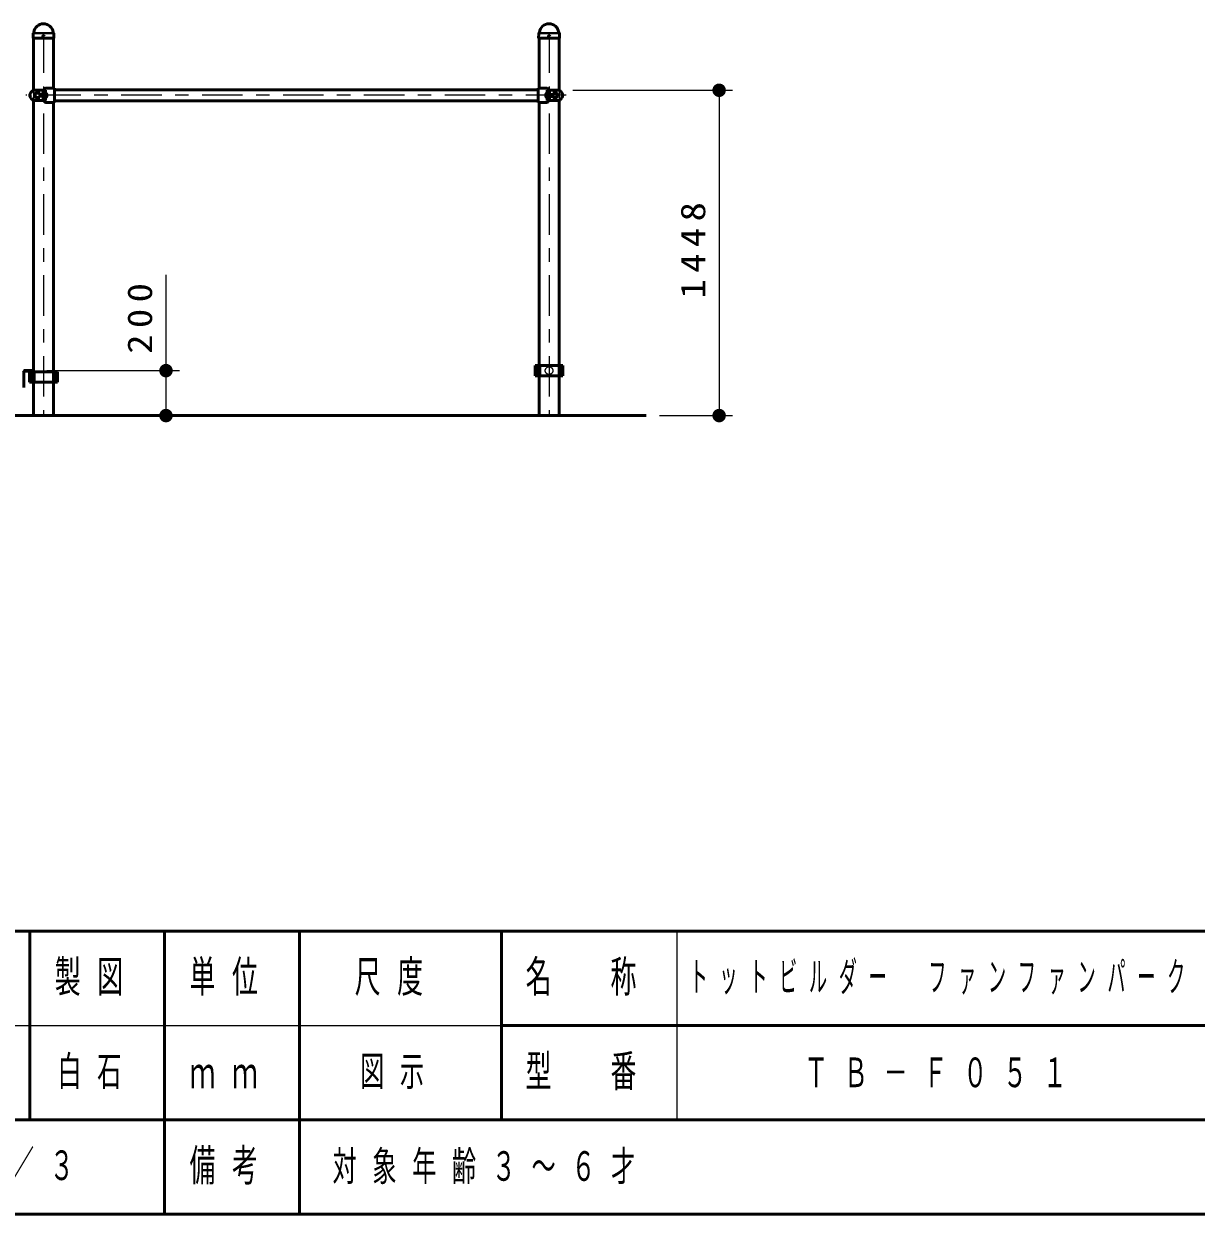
# Model space of a CAD drawing. Units: millimetres on the paper, scale 1:60. Extents: x -385 to 0, y -594 to 267.
# Drawn here: x -222.9 to -136, y -297 to -208.7 of the extents above; entities that cross this region are included whole.
import ezdxf

# ---------------------------------------------------------------- set-up
doc = ezdxf.new("R2010")
doc.units = ezdxf.units.MM
doc.linetypes.add('USER1', pattern=[4.5, 2.5, -2])
doc.linetypes.add('USER2', pattern=[6, 3, -1, 1, -1])
doc.layers.add('LY_1', color=140, linetype='Continuous', lineweight=50)
doc.styles.add('ＭＳ ゴシック', font='')
doc.styles.get('ＭＳ ゴシック').set_extended_font_data('MS Gothic')

# ---------------------------------------------------------------- blocks, each defined once
blk = doc.blocks.new('filled_dot')
at = {"color": 0, "linetype": 'Continuous', "lineweight": -2, "const_width": 1.25}
blk.add_lwpolyline([(-0.625, 0, 1), (0.625, 0, 1)], format="xyb", close=True, dxfattribs=at)

msp = doc.modelspace()

# ---------------------------------------------------------------- linework, layer by layer
at = {"layer": 'LY_1'}
for p, q in [((-222.258, -209.784), (-222.251, -209.453)), ((-222.25, -209.792), (-222.258, -209.784)), ((-222.25, -209.792), (-220.718, -209.792)), ((-222.231, -209.405), (-222.213, -209.387)), ((-222.227, -213.651), (-222.227, -209.792)), ((-220.737, -209.405), (-220.756, -209.387)), ((-220.742, -213.484), (-220.742, -209.792)), ((-220.71, -209.784), (-220.718, -209.792)), ((-220.71, -209.784), (-220.717, -209.453)), ((-184.758, -209.784), (-184.751, -209.453)), ((-184.75, -209.792), (-184.758, -209.784)), ((-184.75, -209.792), (-183.218, -209.792)), ((-184.731, -209.405), (-184.713, -209.387)), ((-184.727, -213.484), (-184.727, -209.792)), ((-183.237, -209.405), (-183.256, -209.387)), ((-183.242, -213.651), (-183.242, -209.792)), ((-183.21, -209.784), (-183.218, -209.792)), ((-183.21, -209.784), (-183.217, -209.453)), ((-220.672, -213.484), (-221.275, -213.484)), ((-220.672, -213.484), (-220.672, -214.567)), ((-184.797, -213.621), (-220.672, -213.621)), ((-184.797, -213.484), (-184.797, -214.567)), ((-184.797, -213.484), (-184.193, -213.484)), ((-222.429, -213.859), (-222.434, -213.859)), ((-222.429, -214.192), (-222.434, -214.192)), ((-222.252, -213.651), (-221.542, -213.651)), ((-222.251, -214.401), (-221.542, -214.401)), ((-222.227, -237.776), (-222.227, -214.401)), ((-221.754, -213.873), (-222.038, -213.858)), ((-221.754, -214.178), (-222.038, -214.193)), ((-221.754, -213.873), (-221.754, -214.178)), ((-221.509, -213.684), (-221.509, -214.367)), ((-221.442, -213.651), (-221.442, -214.401)), ((-221.342, -213.651), (-221.442, -213.651)), ((-221.342, -214.401), (-221.442, -214.401)), ((-221.342, -213.651), (-221.342, -214.401)), ((-221.342, -213.876), (-221.325, -213.876)), ((-221.342, -213.876), (-221.342, -214.176)), ((-221.342, -214.176), (-221.325, -214.176)), ((-221.242, -213.959), (-221.242, -214.092)), ((-184.797, -214.431), (-220.672, -214.431)), ((-184.227, -213.959), (-184.227, -214.092)), ((-184.127, -213.876), (-184.143, -213.876)), ((-184.127, -214.176), (-184.143, -214.176)), ((-184.127, -213.651), (-184.127, -214.401)), ((-184.127, -213.651), (-184.027, -213.651)), ((-184.127, -213.876), (-184.127, -214.176)), ((-184.127, -214.401), (-184.027, -214.401)), ((-184.027, -213.651), (-184.027, -214.401)), ((-183.959, -213.684), (-183.959, -214.367)), ((-183.216, -213.651), (-183.926, -213.651)), ((-183.217, -214.401), (-183.926, -214.401)), ((-183.715, -213.873), (-183.43, -213.858)), ((-183.715, -213.873), (-183.715, -214.178)), ((-183.715, -214.178), (-183.43, -214.193)), ((-183.242, -237.776), (-183.242, -214.401)), ((-183.039, -213.859), (-183.034, -213.859)), ((-183.039, -214.192), (-183.034, -214.192)), ((-220.672, -214.567), (-221.275, -214.567)), ((-220.742, -237.776), (-220.742, -214.567)), ((-184.797, -214.567), (-184.193, -214.567)), ((-184.727, -237.776), (-184.727, -214.567)), ((-222.227, -234.442), (-222.942, -234.442)), ((-222.227, -234.481), (-222.942, -234.481)), ((-222.942, -234.492), (-222.942, -235.692)), ((-222.514, -234.542), (-222.514, -235.292)), ((-222.514, -234.542), (-220.454, -234.542)), ((-222.385, -234.542), (-222.385, -235.292)), ((-222.336, -234.542), (-222.336, -235.292)), ((-222.18, -234.542), (-222.18, -235.292)), ((-220.592, -234.542), (-220.592, -235.292)), ((-220.454, -234.542), (-220.454, -235.292)), ((-185.014, -234.067), (-182.954, -234.067)), ((-185.014, -234.067), (-185.014, -234.817)), ((-185.014, -234.817), (-182.954, -234.817)), ((-184.885, -234.067), (-184.885, -234.817)), ((-184.836, -234.067), (-184.836, -234.817)), ((-184.68, -234.067), (-184.68, -234.817)), ((-183.092, -234.067), (-183.092, -234.817)), ((-182.954, -234.067), (-182.954, -234.817)), ((-222.514, -235.292), (-220.454, -235.292)), ((-222.5, -276), (-222.5, -290)), ((-212.5, -276), (-212.5, -297)), ((-202.5, -276), (-202.5, -290)), ((-187.5, -276), (-187.5, -290)), ((-187.5, -283), (-70, -283)), ((-242.5, -290), (0, -290)), ((-202.5, -290), (-202.5, -297))]:
    msp.add_line(p, q, dxfattribs=at)
at = {"layer": 'LY_1', "color": 7, "lineweight": 13}
for p, q in [((-222.229, -209.434), (-220.74, -209.434)), ((-222.198, -209.376), (-220.772, -209.376)), ((-184.729, -209.434), (-183.24, -209.434)), ((-184.698, -209.376), (-183.272, -209.376)), ((-182.216, -213.651), (-170.369, -213.651)), ((-171.369, -213.651), (-171.369, -237.776)), ((-212.397, -227.334), (-212.397, -237.776)), ((-221.227, -234.442), (-211.397, -234.442)), ((-175.792, -237.776), (-170.369, -237.776)), ((-174.5, -276), (-174.5, -290)), ((-242.5, -283), (-187.5, -283))]:
    msp.add_line(p, q, dxfattribs=at)
at = {"layer": 'LY_1', "color": 7, "linetype": 'USER2', "lineweight": 13}
for p, q in [((-221.484, -209.367), (-221.484, -237.776)), ((-183.984, -209.367), (-183.984, -237.776)), ((-182.717, -214.026), (-222.788, -214.026))]:
    msp.add_line(p, q, dxfattribs=at)
at = {"layer": 'LY_1', "color": 7, "linetype": 'USER1', "lineweight": 13}
for p, q in [((-222.234, -213.667), (-222.234, -214.384)), ((-221.758, -213.942), (-221.342, -213.942)), ((-221.758, -214.109), (-221.758, -213.942)), ((-221.758, -214.109), (-221.342, -214.109)), ((-221.617, -213.88), (-221.754, -213.873)), ((-221.617, -214.171), (-221.754, -214.178)), ((-221.609, -213.884), (-221.742, -213.884)), ((-221.742, -213.884), (-221.742, -214.167)), ((-221.609, -214.167), (-221.742, -214.167)), ((-221.609, -213.888), (-221.609, -214.163)), ((-221.509, -213.926), (-221.609, -213.926)), ((-221.509, -214.126), (-221.609, -214.126)), ((-221.342, -213.926), (-221.442, -213.926)), ((-221.342, -214.126), (-221.442, -214.126)), ((-184.127, -213.926), (-184.027, -213.926)), ((-183.71, -213.942), (-184.127, -213.942)), ((-183.71, -214.109), (-184.127, -214.109)), ((-184.127, -214.126), (-184.027, -214.126)), ((-183.959, -213.926), (-183.859, -213.926)), ((-183.959, -214.126), (-183.859, -214.126)), ((-183.859, -213.884), (-183.726, -213.884)), ((-183.859, -213.888), (-183.859, -214.163)), ((-183.859, -214.167), (-183.726, -214.167)), ((-183.851, -213.88), (-183.715, -213.873)), ((-183.851, -214.171), (-183.715, -214.178)), ((-183.726, -213.884), (-183.726, -214.167)), ((-183.71, -214.109), (-183.71, -213.942)), ((-183.234, -213.667), (-183.234, -214.384))]:
    msp.add_line(p, q, dxfattribs=at)
at = {"layer": 'LY_1', "color": 7}
for p, q in [((-334.701, -237.776), (-176.792, -237.776)), ((-385, -276), (0, -276)), ((-385, -297), (0, -297))]:
    msp.add_line(p, q, dxfattribs=at)
at = {"layer": 'LY_1'}
for centre in [(-221.484, -209.659), (-183.984, -209.659)]:
    msp.add_circle(centre, 0.05, dxfattribs=at)
at = {"layer": 'LY_1', "color": 7, "linetype": 'USER1', "lineweight": 13}
msp.add_circle((-183.984, -234.442), 0.283, dxfattribs=at)
at = {"layer": 'LY_1'}
for centre, radius, start, end in [((-221.484, -209.442), 0.72, 90, 173.3676), ((-221.484, -209.442), 0.72, 6.6324, 90), ((-183.984, -209.442), 0.72, 90, 173.3676), ((-183.984, -209.442), 0.72, 6.6324, 90), ((-222.181, -209.455), 0.07, 135, 178.99605), ((-222.246, -209.354), 0.0467, 315, 353.3676), ((-220.723, -209.354), 0.0467, 186.6324, 225), ((-220.787, -209.455), 0.07, 1.00395, 45), ((-184.681, -209.455), 0.07, 135, 178.99605), ((-184.746, -209.354), 0.0467, 315, 353.3676), ((-183.223, -209.354), 0.0467, 186.6324, 225), ((-183.287, -209.455), 0.07, 1.00395, 45), ((-221.275, -213.651), 0.167, 90, 180), ((-184.193, -213.651), 0.167, 0, 90), ((-222.234, -214.026), 0.267, 143.1301, 216.8699), ((-222.234, -214.026), 0.25, 154.44159, 205.55841), ((-221.407, -214.421), 1.167, 140.22094, 154.44159), ((-221.407, -213.63), 1.167, 205.55841, 219.77906), ((-222.434, -213.876), 0.0167, 90, 143.1301), ((-222.434, -214.176), 0.0167, 216.8699, 270), ((-222.252, -213.717), 0.0667, 90, 140.22094), ((-222.252, -214.334), 0.0667, 219.77906, 270), ((-221.875, -214.026), 0.232, 154.69944, 205.30056), ((-221.029, -214.425), 1.167, 151.38495, 154.69944), ((-221.029, -213.626), 1.167, 205.30056, 208.61505), ((-222.039, -213.874), 0.0167, 87, 151.38495), ((-222.039, -214.177), 0.0167, 208.61505, 273), ((-221.542, -213.684), 0.0333, 0, 90), ((-221.542, -214.367), 0.0333, 270, 0), ((-221.275, -214.401), 0.167, 180, 270), ((-221.325, -213.959), 0.0833, 0, 90), ((-221.325, -214.092), 0.0833, 270, 0), ((-184.143, -213.959), 0.0833, 90, 180), ((-184.143, -214.092), 0.0833, 180, 270), ((-184.193, -214.401), 0.167, 270, 0), ((-183.926, -213.684), 0.0333, 90, 180), ((-183.926, -214.367), 0.0333, 180, 270), ((-183.429, -213.874), 0.0167, 28.61505, 93), ((-183.429, -214.177), 0.0167, 267, 331.38495), ((-184.439, -214.425), 1.167, 25.30055, 28.61505), ((-184.439, -213.626), 1.167, 331.38495, 334.69945), ((-183.593, -214.026), 0.232, 334.69945, 25.30055), ((-183.216, -213.717), 0.0667, 39.77906, 90), ((-183.216, -214.334), 0.0667, 270, 320.22094), ((-184.061, -214.421), 1.167, 25.55841, 39.77906), ((-184.061, -213.63), 1.167, 320.22094, 334.44159), ((-183.034, -213.876), 0.0167, 36.8699, 90), ((-183.034, -214.176), 0.0167, 270, 323.1301), ((-183.234, -214.026), 0.267, 323.1301, 36.8699), ((-183.234, -214.026), 0.25, 334.44159, 25.55841), ((-222.992, -234.492), 0.05, 0, 90)]:
    msp.add_arc(centre, radius, start, end, dxfattribs=at)
at = {"layer": 'LY_1', "color": 7, "linetype": 'USER1', "lineweight": 13}
for centre, radius, start, end in [((-222.251, -213.667), 0.0167, 0, 91.98888), ((-222.251, -214.384), 0.0167, 270, 0), ((-221.617, -213.888), 0.0083, 0, 88), ((-221.617, -213.888), 0.0083, 0, 88), ((-221.617, -214.163), 0.0083, 272, 0), ((-221.617, -214.163), 0.0083, 273, 0), ((-183.851, -213.888), 0.0083, 92, 180), ((-183.851, -213.888), 0.0083, 92, 180), ((-183.851, -214.163), 0.0083, 180, 268), ((-183.851, -214.163), 0.0083, 180, 267), ((-183.217, -213.667), 0.0167, 88.01112, 180), ((-183.217, -214.384), 0.0167, 180, 270)]:
    msp.add_arc(centre, radius, start, end, dxfattribs=at)

# ---------------------------------------------------------------- block references
at = {"layer": 'LY_1', "color": 7, "lineweight": 13, "xscale": 0.4, "yscale": 0.4}
for p, rotation in [((-171.369, -213.651), 270), ((-212.397, -234.442), 270), ((-212.397, -237.776), 90), ((-171.369, -237.776), 90)]:
    msp.add_blockref('filled_dot', p, dxfattribs=dict(at, rotation=rotation))

# ---------------------------------------------------------------- texts
at = {"layer": 'LY_1', "color": 7, "char_height": 1.833, "attachment_point": 8, "rotation": 90, "style": 'ＭＳ ゴシック'}
for s, insert in [('\\T1.33;\\W1.15;1448', (-172.369, -225.285)), ('\\T1.33;\\W1.15;200', (-213.397, -230.334))]:
    msp.add_mtext(s, dxfattribs=dict(at, insert=insert))
at = {"layer": 'LY_1', "color": 7, "style": 'ＭＳ ゴシック'}
for s, insert, char_height, attachment_point in [('\\T1.64;\\W0.6;製図', (-217.5, -279.5), 2.346, 5), ('\\T1.64;\\W0.6;単位', (-207.5, -279.5), 2.346, 5), ('\\T1.64;\\W0.6;尺度', (-195.25, -279.5), 2.346, 5), ('\\T1.64;\\W0.6;名\u3000称', (-181, -279.5), 2.346, 5), ('\\T1.64;\\W0.45;トットビルダー\u3000ファンファンパーク', (-154.75, -279.5), 2.199, 5), ('\\T1.64;\\W0.6;白石', (-217.5, -286.5), 2.199, 5), ('\\T1.64;\\W0.6;図示', (-198, -286.5), 2.199, 4), ('\\T1.64;\\W0.6;型\u3000番', (-181, -286.5), 2.346, 5), ('\\T1.64;\\W0.6;ｍｍ', (-207.5, -286.5), 2.346, 5), ('\\T1.64;\\W0.6;ＴＢ－Ｆ０５１', (-154.75, -286.5), 2.199, 5), ('\\T1.64;\\W0.6;２／３', (-222.5, -293.5), 2.199, 5), ('\\T1.64;\\W0.6;備考', (-207.5, -293.5), 2.346, 5), ('\\T1.64;\\W0.6;対象年齢３～６才', (-188.238, -293.551), 2.199, 5)]:
    msp.add_mtext(s, dxfattribs=dict(at, insert=insert, char_height=char_height, attachment_point=attachment_point))

doc.saveas('drawing.dxf')
